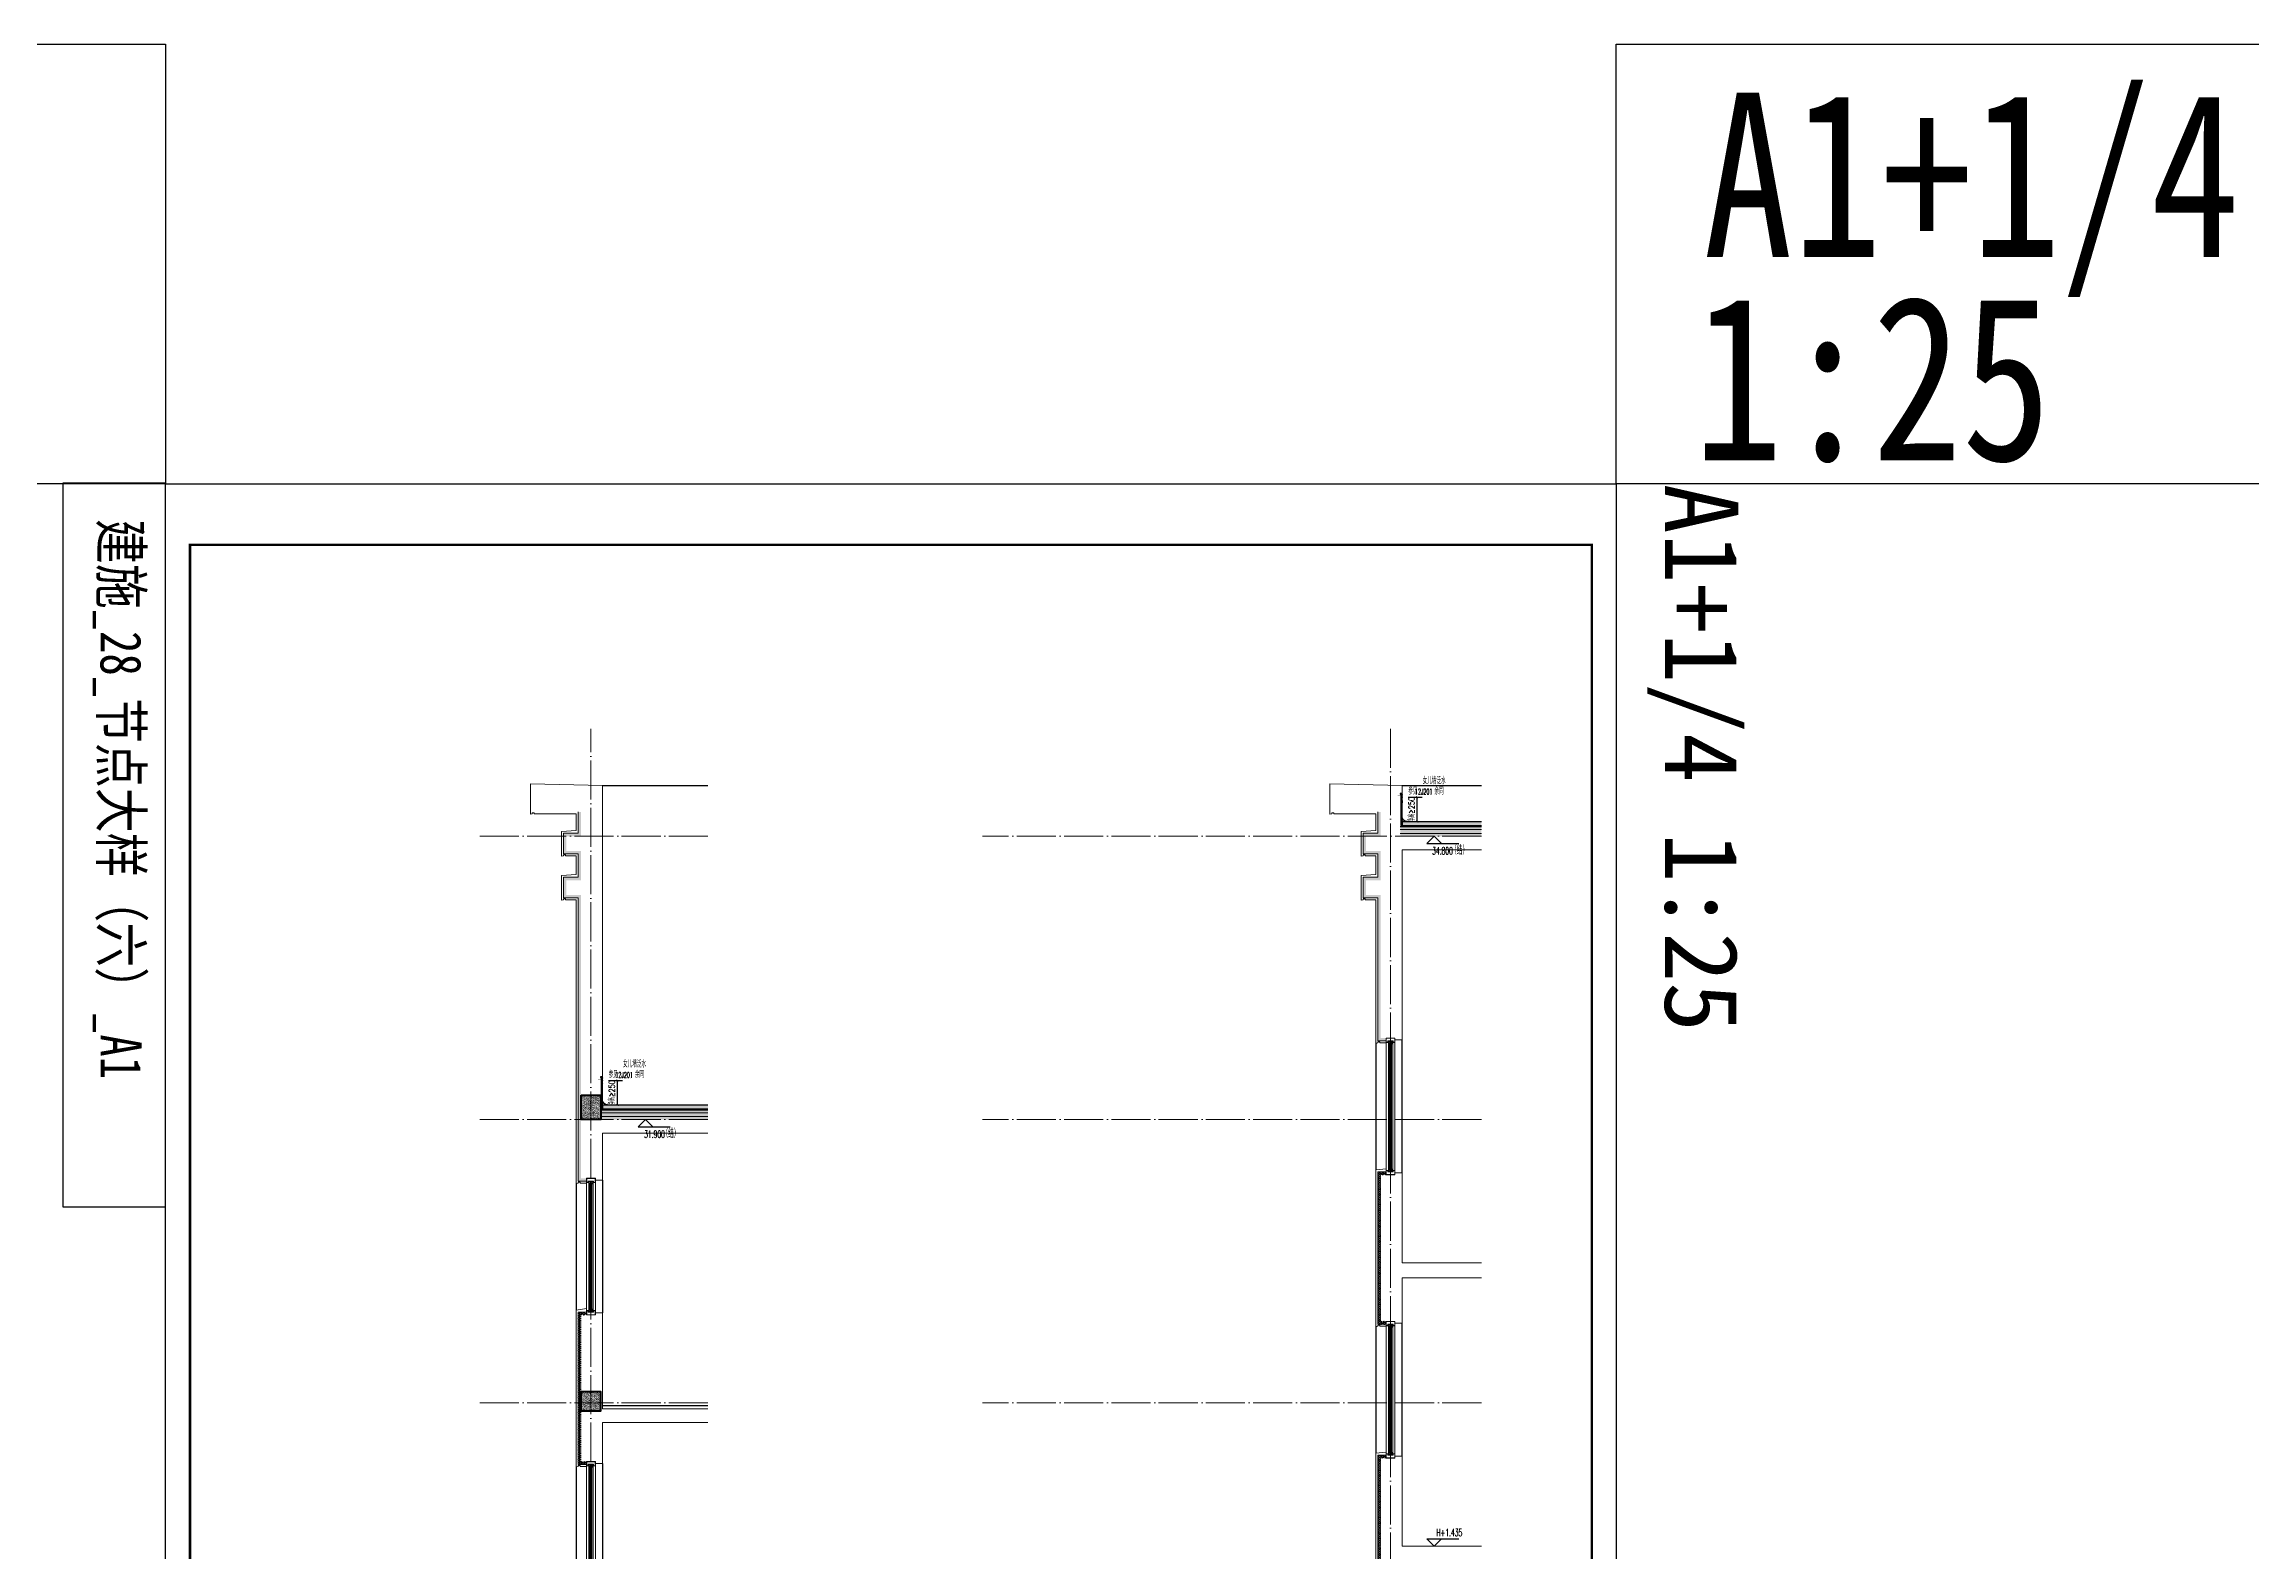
# Model space of a CAD drawing. Extents: x -518115 to 1124316, y -209821 to 1628073.
# Drawn here: x 1059188 to 1081788, y -158368 to -142935 of the extents above; entities that cross this region are included whole.
import ezdxf
from ezdxf.xclip import XClip

# ---------------------------------------------------------------- set-up
doc = ezdxf.new("R2010")
doc.units = 0
doc.header["$LTSCALE"] = 1000
doc.header["$MEASUREMENT"] = 0
doc.header["$XCLIPFRAME"] = 0
doc.linetypes.add('DASH', pattern=[0.35, 0.25, -0.1])
doc.linetypes.add('DOTE', pattern=[2.42, 2, -0.2, 0.02, -0.2])
for name, color, linetype in [('3-屋面构造层', 157, 'Continuous'), ('DIM_ELEV', 3, 'Continuous'), ('DIM_IDEN', 67, 'Continuous'), ('PUB_TEXT', 4, 'Continuous'), ('SURFACE', 6, 'Continuous'), ('图框', 140, 'Continuous'), ('导图字', 7, 'Continuous'), ('看线', 251, 'Continuous'), ('立面-看线', 251, 'Continuous')]:
    doc.layers.add(name, color=color, linetype=linetype)
for name, color, linetype, lineweight in [('DOTE', 19, 'DOTE', 9), ('PUB_HATCH', 8, 'Continuous', 9), ('S_WINDOW', 144, 'Continuous', 15), ('WALL', 9, 'Continuous', 40), ('内粉刷', 37, 'Continuous', 9), ('细细', 250, 'Continuous', 0)]:
    doc.layers.add(name, color=color, linetype=linetype, lineweight=lineweight)
doc.layers.add('yichutu', color=7, linetype='Continuous', true_color=0xffffff, plot=False)
doc.styles.add('_TCH_DIM', font='SIMPLEX.shx', dxfattribs={"width": 0.7, "bigfont": 'GBCBIG.shx'})
doc.styles.add('_TCH_DIM_T3', font='SIMPLEX.shx', dxfattribs={"width": 0.494118, "bigfont": 'GBCBIG.shx'})
doc.styles.add('_TCH_LABEL', font='')
doc.styles.add('黑体', font='')
doc.styles.get('_TCH_LABEL').set_extended_font_data('SimHei')
doc.styles.get('黑体').set_extended_font_data('SimHei')
doc.dimstyles.new('_TCH_ARCH&&20', dxfattribs={"dimtxt": 59.5, "dimasz": 20, "dimexe": 50, "dimexo": 60, "dimgap": 25.25, "dimtad": 1, "dimdec": 0, "dimzin": 0, "dimdsep": 46, "dimtxsty": '_TCH_DIM_T3', "dimblk": 'ARCHTICK', "dimcen": 0.09, "dimclrt": 7, "dimazin": 2, "dimtfac": 1, "dimtdec": 0, "dimtix": 1, "dimtmove": 2, "dimatfit": 3, "dimfxl": 1, "dimtolj": 1, "dimtzin": 0, "dimarcsym": 0})
pattern_1 = [(315, (-218910.2607, -140541.0897), (-1.767766953, -1.767766953), []), (315, (-218909.0822, -140541.0897), (-1.767766953, -1.767766953), [])]
pattern_2 = [(315, (-218910.2607, -141979.3279), (-1.767766953, -1.767766953), []), (315, (-218909.0822, -141979.3279), (-1.767766953, -1.767766953), [])]
pattern_3 = [(0, (-811253.24, -385446.952), (16.66875, 9.623705), [11.1125, -22.225]), (120, (-811253.24, -385446.952), (-16.66874801, 9.62370845), [11.1125, -22.225]), (60, (-811253.24, -385446.952), (1.99e-06, 19.24741345), [-22.225, 11.1125])]

# ---------------------------------------------------------------- blocks, each defined once
blk = doc.blocks.new('FGHFG4334GDFGDFFGGGGGGDFG4G')
at = {"layer": 'SURFACE', "const_width": 2.25}
for points in [[(47, 0), (0, 0)], [(47, -28), (0, -28)]]:
    blk.add_lwpolyline(points, dxfattribs=at)
at = {"layer": 'SURFACE', "const_width": 1.5}
blk.add_lwpolyline([(47, 17, -1), (47, 5), (47, -7, -1), (47, -19), (47, -37), (53, -48), (53, -73)], format="xyb", dxfattribs=at)
blk = doc.blocks.new('FGDGDGD')
at = {"layer": '3-屋面构造层'}
h = blk.add_hatch(dxfattribs=at)
h.set_pattern_fill('隔热材料01', color=256, scale=7.692308, style=0)
h.set_pattern_definition([(270, (9.5186, 433.228), (3.846153863, -7e-16), [0.385980771, -3.460173092]), (270, (6.637, 433.228), (3.846153863, -7e-16), [0.385980771, -3.460173092]), (90, (8.5996, 430.618), (-3.846153863, 2e-16), [0.385980771, -3.460173092]), (90, (7.556, 430.618), (-3.846153863, 2e-16), [0.385980771, -3.460173092]), (180, (10.002, 430), (-5e-16, -3.846153863), [3.848019248, 0.001865385]), (135, (8.9282, 430.193), (2e-16, 3.846144175), [0.328307694, -5.110980792]), (116.56505, (12.5422, 430.4251), (8.6793e-06, 3.8461487416), [0.215769232, -8.384500037]), (116.56505, (8.696, 430.4251), (8.6793e-06, 3.8461487416), [0.215769232, -8.384500037]), (153.43495, (13.1603, 430), (-8.679e-06, 3.846148742), [0.431538463, -8.168730805]), (153.43495, (9.3142, 430), (-8.679e-06, 3.846148742), [0.431538463, -8.168730805]), (63.43495, (12.4457, 431.0041), (-8.6793e-06, 3.8461487416), [2.054923086, -6.545346183]), (63.43495, (8.5996, 431.0041), (-8.6793e-06, 3.8461487416), [2.054923086, -6.545346183]), (116.56505, (13.3647, 433.228), (8.6793e-06, 3.8461487416), [0.215769232, -8.384500037]), (116.56505, (9.5186, 433.228), (8.6793e-06, 3.8461487416), [0.215769232, -8.384500037]), (135, (9.422, 433.421), (2e-16, 3.846144175), [0.328307694, -5.110980792]), (153.43495, (13.036, 433.6532), (-8.679e-06, 3.846148742), [0.431538463, -8.168730805]), (153.43495, (9.19, 433.6532), (-8.679e-06, 3.846148742), [0.431538463, -8.168730805]), (45, (6.7336, 433.421), (2e-16, 3.846144175), [0.328307694, -5.110980792]), (63.43495, (10.4833, 433.228), (-8.6793e-06, 3.8461487416), [0.215769232, -8.384500037]), (63.43495, (6.6371, 433.228), (-8.6793e-06, 3.8461487416), [0.215769232, -8.384500037]), (26.56505, (10.812, 433.6532), (8.679e-06, 3.846148742), [0.431538463, -8.168730805]), (26.56505, (6.9658, 433.6532), (8.679e-06, 3.846148742), [0.431538463, -8.168730805]), (116.56505, (11.4023, 431.0041), (8.6793e-06, 3.8461487416), [2.054923086, -6.545346183]), (116.56505, (7.5561, 431.0041), (8.6793e-06, 3.8461487416), [2.054923086, -6.545346183]), (45, (7.2275, 430.193), (2e-16, 3.846144175), [0.328307694, -5.110980792]), (63.43495, (11.3058, 430.4251), (-8.6793e-06, 3.8461487416), [0.215769232, -8.384500037]), (63.43495, (7.4596, 430.4251), (-8.6793e-06, 3.8461487416), [0.215769232, -8.384500037]), (26.56505, (10.6877, 430), (8.679e-06, 3.846148742), [0.431538463, -8.168730805]), (26.56505, (6.8415, 430), (8.679e-06, 3.846148742), [0.431538463, -8.168730805])])
edge = h.paths.add_edge_path()
edge.add_arc((682181, 585366), 9.23, 450, 540, ccw=False)
edge.add_line((682181, 585375), (682192, 585375))
edge.add_line((682192, 585375), (682192, 585366))
edge.add_line((682192, 585366), (682172, 585366))
h = blk.add_hatch(dxfattribs=at)
h.set_pattern_fill('混凝土', color=256, scale=5, angle=-1.1458, style=0)
h.set_pattern_definition([(48.854237, (-82751.966, -43707.863), (35.7930991, -3.8540962), [3.75, -41.25]), (353.854237, (-82751.966, -43707.863), (-6.1841378, 37.7408106), [3, -33]), (99.305637, (-82748.983, -43708.185), (29.6089874, 33.886691), [3.1870095, -35.0571056]), (45.038437, (-82751.766, -43697.865), (53.1858973, -9.3413237), [5.625, -61.875]), (95.489837, (-82747.334, -43698.644), (47.6977146, 47.7616795), [4.7805144, -52.58565]), (350.038437, (-82751.766, -43697.865), (47.6976773, 47.7617167), [4.5, -49.5]), (19.854237, (-82746.817, -43700.465), (29.4368469, -20.7237073), [3.75, -41.25]), (324.854237, (-82746.817, -43700.465), (12.8883392, 36.0069862), [3, -33]), (70.305637, (-82744.364, -43702.192), (42.3251977, 15.2832459), [3.1870095, -35.0571056]), (36.3542372, (-82751.966, -43707.863), (0.9406985, 16.62920733), [0, -32.6, 0, -33.5, 0, -33.125]), (6.3542372, (-82751.966, -43707.863), (13.54517982, 19.45362572), [0, -19.1, 0, -31.85, 0, -12.625]), (326.3542372, (-82763.114, -43707.64), (26.66323482, -1.66123381), [0, -12.5, 0, -39, 0, -51.75]), (316.3542372, (-82768.113, -43707.54), (29.2535633, 4.4211788), [0, -16.25, 0, -25.9, 0, -36.75])])
h.paths.add_polyline_path([(674875, 585046), (674875, 585086), (682172, 585086), (682172, 585046)])
h = blk.add_hatch(dxfattribs=at)
h.set_pattern_fill('焦渣矿渣', color=256, scale=4, angle=-1.1458, style=0)
h.set_pattern_definition([(358.8542372, (-82751.966, -43697.863), (8.27546507, 13.69326162), [1.6, -14.4]), (298.8542372, (-82751.966, -43697.863), (15.99644496, -0.32013217), [1.6, -14.4]), (238.8542372, (-82750.366, -43697.895), (7.72097989, -14.0133938), [1.6, -14.4]), (268.8542372, (-82745.567, -43697.991), (15.83683295, -8.3183365), [2.4, -11.456]), (268.8542372, (-82743.967, -43698.023), (15.83683295, -8.3183365), [2.4, -11.456]), (268.8542372, (-82742.368, -43698.055), (15.83683295, -8.3183365), [2.4, -11.456])])
h.paths.add_polyline_path([(674875, 585006), (674875, 585036), (682192, 585036), (682192, 585006)])
h = blk.add_hatch(dxfattribs=at)
h.set_pattern_fill('加气混凝土', color=256, scale=5, style=0)
h.set_pattern_definition([(0, (-82734.266, -43726.163), (30, 60), [0, -60]), (0, (-82769.366, -43734.263), (30, 60), [0, -60]), (0, (-82749.866, -43734.863), (30, 60), [0, -60]), (0, (-82728.566, -43717.163), (30, 60), [0, -60]), (0, (-82753.466, -43737.863), (30, 60), [0, -60]), (0, (-82722.566, -43679.363), (30, 60), [0, -60]), (0, (-82740.866, -43684.163), (30, 60), [0, -60]), (0, (-82731.266, -43691.663), (30, 60), [0, -60]), (0, (-82780.166, -43692.863), (30, 60), [0, -60]), (0, (-82750.766, -43695.563), (30, 60), [0, -60]), (0, (-82762.166, -43710.863), (30, 60), [0, -60]), (0, (-82761.566, -43733.363), (30, 60), [0, -60]), (0, (-82739.066, -43735.763), (30, 60), [0, -60]), (0, (-82722.566, -43709.363), (30, 60), [0, -60]), (0, (-82778.666, -43718.663), (30, 60), [0, -60]), (0, (-82773.566, -43708.463), (30, 60), [0, -60]), (0, (-82750.166, -43712.663), (30, 60), [0, -60]), (0, (-82758.566, -43721.363), (30, 60), [0, -60]), (0, (-82763.366, -43701.563), (30, 60), [0, -60]), (0, (-82755.866, -43679.063), (30, 60), [0, -60]), (0, (-82776.266, -43731.263), (30, 60), [0, -60]), (0, (-82743.266, -43691.363), (30, 60), [0, -60]), (0, (-82771.166, -43690.463), (30, 60), [0, -60]), (0, (-82775.966, -43682.663), (30, 60), [0, -60]), (130.601294, (-82726.2516, -43698.149), (-149.999998343, 180.000000787), [2.6341554, -1103.7111]), (18.4349488, (-82730.537, -43697.006), (149.99999945, 59.99999956), [2.710524, -376.76279]), (90, (-82730.537, -43699.578), (30, 60), [2.5714284, -117.428565]), (161.565051, (-82727.966, -43700.435), (-150.000000755, 59.99999553), [2.710524, -376.76279]), (53.1301023, (-82727.966, -43700.435), (30.00000006, 59.99999997), [2.857143, -297.14285]), (135, (-82725.68, -43731.006), (-30.00000363, 59.99999594), [2.424366, -167.28126]), (45, (-82729.109, -43731.006), (29.9999998, 59.99999976), [2.424366, -167.28126]), (135, (-82727.394, -43732.72), (-30.00000363, 59.99999594), [2.424366, -167.28126]), (45, (-82727.394, -43732.72), (29.9999998, 59.99999976), [2.424366, -167.28126]), (116.565051, (-82754.537, -43690.72), (-5.2e-06, 119.9999967), [3.1943826, -63.88765]), (180, (-82755.966, -43687.863), (-30, 60), [3.4285716, -56.571425]), (63.434949, (-82760.823, -43690.72), (3e-07, 119.9999994), [3.1943826, -63.88765]), (116.565051, (-82759.394, -43693.58), (-5.2e-06, 119.9999967), [3.1943826, -63.88765]), (0, (-82759.394, -43693.58), (30, 60), [3.4285716, -56.571425]), (63.434949, (-82755.966, -43693.58), (3e-07, 119.9999994), [3.1943826, -63.88765]), (107.102728, (-82731.9658, -43711.0063), (-89.999996559, 300.000000484), [3.8861346, -1628.29025]), (143.972626, (-82733.1087, -43707.292), (-569.999992774, 419.999999525), [3.8861346, -812.202]), (180, (-82736.25, -43705.006), (-30, 60), [3.7142856, -56.28571]), (36.0273733, (-82743.1087, -43707.292), (569.999995788, 419.999995472), [3.8861346, -812.202]), (71.5650511, (-82744.252, -43710.721), (90.00000046, 299.99999948), [3.6140316, -375.85928]), (107.102728, (-82743.1087, -43714.4348), (-89.999996559, 300.000000484), [3.8861346, -1628.29025]), (143.972626, (-82739.966, -43716.7206), (-569.999992774, 419.999999525), [3.8861346, -812.202]), (0, (-82739.966, -43716.72), (30, 60), [3.7142856, -56.28571]), (36.0273733, (-82736.2516, -43716.7206), (569.999995788, 419.999995472), [3.8861346, -812.202]), (71.5650511, (-82733.109, -43714.435), (90.00000046, 299.99999948), [3.6140316, -375.85928]), (150.255118, (-82731.3944, -43683.006), (-90.000000213, 59.999999257), [2.303502, -481.43196]), (90, (-82733.394, -43684.15), (30, 60), [2.2857144, -117.714275]), (29.7448813, (-82733.3944, -43684.149), (90.000000053, 59.99999972), [2.303502, -481.43196]), (116.565051, (-82745.394, -43725.58), (-5.2e-06, 119.9999967), [3.1943826, -63.88765]), (168.690067, (-82746.823, -43722.7206), (-270.0000002, 59.999998494), [2.9137254, -608.96855]), (41.1859251, (-82751.9658, -43724.149), (749.999995456, 659.999994229), [3.0371844, -1272.5802]), (90, (-82751.966, -43727.006), (30, 60), [2.857143, -117.14285]), (138.814074, (-82749.68, -43729.0063), (-749.999986669, 660.000004204), [3.0371844, -1272.5802]), (16.6992442, (-82749.68, -43729.0063), (989.999992552, 299.999996858), [2.982945, -1249.85375]), (60.9453959, (-82746.823, -43728.149), (29.99999992, 59.999999469), [2.9416086, -1232.53395]), (109.983106, (-82770.5373, -43700.4348), (-150.000000565, 419.9999988885), [3.3442002, -1401.21975]), (155.556045, (-82771.68, -43697.292), (-390.0000014866, 179.99999626), [3.4522986, -1446.51315]), (24.4439547, (-82777.9658, -43697.292), (390.0000001945, 179.999999134), [3.4522986, -1446.51315]), (70.0168934, (-82779.1087, -43700.4348), (150.000000452, 419.999998958), [3.3442002, -1401.21975]), (109.983106, (-82777.9658, -43703.5777), (-150.000000565, 419.9999988885), [3.3442002, -1401.21975]), (160.016893, (-82774.823, -43704.7206), (-150.000000088, 59.999997267), [3.3442002, -698.93775]), (19.9831065, (-82774.823, -43704.7206), (149.999999176, 59.999999905), [3.3442002, -698.93775]), (70.0168934, (-82771.68, -43703.5777), (150.000000452, 419.999998958), [3.3442002, -1401.21975]), (122.005383, (-82748.2516, -43705.8634), (-30.000004026, 59.999996937), [2.6954232, -563.3434]), (18.4349488, (-82752.252, -43704.435), (149.99999945, 59.99999956), [2.710524, -376.76279]), (90, (-82752.252, -43707.006), (30, 60), [2.5714284, -117.428565]), (161.565051, (-82749.68, -43707.863), (-150.000000755, 59.99999553), [2.710524, -376.76279]), (54.4623222, (-82749.68, -43707.8634), (209.999999696, 299.99999955), [2.457807, -1029.82115]), (116.565051, (-82765.68, -43720.435), (-5.2e-06, 119.9999967), [3.1943826, -63.88765]), (180, (-82767.11, -43717.58), (-30, 60), [3.142857, -56.85714]), (59.0362434, (-82771.966, -43720.435), (30.000000098, 59.99999971), [3.3319728, -696.3822]), (120.963756, (-82770.2516, -43723.292), (-30.0000041, 59.999997245), [3.3319728, -696.3822]), (0, (-82770.25, -43723.29), (30, 60), [3.142857, -56.85714]), (63.434949, (-82767.11, -43723.29), (3e-07, 119.9999994), [3.1943826, -63.88765])])
h.paths.add_polyline_path([(682192, 584936), (674875, 584936), (674875, 584966), (682192, 584966)])
h = blk.add_hatch(dxfattribs=at)
h.set_pattern_fill('隔热材料03', color=256, scale=12.5, style=0)
h.set_pattern_definition([(113.578, (-500407.8114, 374696.8656), (-0.0086926214, 6.2699620763), [1.075, -0.5693125, 2.8375, -0.5693125, 1.075, -0.6825]), (66.42, (-500406.1744, 374696.8656), (2.727787851, 6.0425e-05), [1.075, -0.5693125, 2.840375, -0.5693125, 1.075, -0.6825]), (180, (-500406.1744, 374696.8656), (0, 6.25), [1.636625, -1.0910625]), (180, (-500407.538, 374702.4906), (0, 6.25), [1.636625, -1.0910625]), (90, (-500405.7427, 374697.8548), (2.72775, 2e-16), [0.52175, -5.72825]), (90, (-500407.1066, 374700.9798), (2.72775, 2e-16), [0.52175, -5.72825]), (90, (-500408.2427, 374697.8548), (2.72775, 2e-16), [0.52175, -5.72825]), (90, (-500409.6066, 374700.9798), (2.72775, 2e-16), [0.52175, -5.72825])])
edge = h.paths.add_edge_path()
edge.add_line((682178, 585086), (682178, 585050))
edge.add_arc((682172, 585050), 6.25, 270, 360, ccw=False)
edge.add_line((682172, 585044), (682172, 585086))
edge.add_line((682172, 585086), (682178, 585086))
at = {"layer": '立面-看线'}
h = blk.add_hatch(dxfattribs=at)
h.set_pattern_fill('HONEY', color=256, scale=7)
h.set_pattern_definition([(0, (-799653.24, -415240.13), (16.66875, 9.623705), [11.1125, -22.225]), (120, (-799653.24, -415240.13), (-16.66874801, 9.62370845), [11.1125, -22.225]), (60, (-799653.24, -415240.13), (1.99e-06, 19.24741345), [-22.225, 11.1125])])
h.paths.add_polyline_path([(682192, 584966), (674875, 584966), (674875, 585006), (682192, 585006)])
at = {"layer": '3-屋面构造层'}
for p, q in [((682178, 585086), (674875, 585086)), ((682172, 585046), (674875, 585046)), ((682192, 585036), (674875, 585036)), ((682172, 585086), (682172, 585044))]:
    blk.add_line(p, q, dxfattribs=at)
at = {"layer": '3-屋面构造层', "color": 251, "linetype": 'DASH', "ltscale": 0.05, "true_color": 0x636466, "const_width": 2.5}
for points in [[(682057, 585043), (682172, 585043, 0.414214), (682179, 585050), (682179, 585366)], [(682057, 585039), (682172, 585039, 0.414214), (682183, 585050), (682183, 585366)]]:
    blk.add_lwpolyline(points, format="xyb", dxfattribs=at)
at = {"layer": '3-屋面构造层', "color": 251, "true_color": 0x636466}
for points in [[(682057, 585041), (682172, 585041, 0.414214), (682180, 585050), (682180, 585366)], [(682057, 585044), (682172, 585044, 0.414214), (682178, 585050), (682178, 585366)], [(682057, 585040), (682172, 585040, 0.414214), (682182, 585050), (682182, 585366), (682184, 585366), (682184, 585050, -0.414214), (682172, 585038), (682057, 585038)]]:
    blk.add_lwpolyline(points, format="xyb", dxfattribs=at)
at = {"layer": '3-屋面构造层', "ltscale": 0.8}
blk.add_lwpolyline([(682172, 585366, -0.414214), (682181, 585375), (682192, 585375), (682192, 585366), (682172, 585366)], format="xyb", dxfattribs=at)
at = {"layer": '3-屋面构造层', "color": 251, "linetype": 'DASH', "ltscale": 0.05, "true_color": 0x636466, "const_width": 2.5}
for points in [[(682043, 585039), (674875, 585039)], [(682057, 585043), (682043, 585039)]]:
    blk.add_lwpolyline(points, dxfattribs=at)
at = {"layer": '3-屋面构造层', "color": 251, "true_color": 0x636466}
for points in [[(682043, 585040), (674875, 585040)], [(674875, 585038), (682043, 585038)], [(682056, 585044), (682042, 585040)], [(682043, 585038), (682057, 585042)]]:
    blk.add_lwpolyline(points, dxfattribs=at)
at = {"layer": '3-屋面构造层'}
blk.add_arc((682122, 585136), 50, 270, 360, dxfattribs=at)
at = {"layer": 'PUB_HATCH', "color": 215, "true_color": 0xa953a0}
for p, q in [((682192, 585006), (674875, 585006)), ((682192, 584966), (674875, 584966))]:
    blk.add_line(p, q, dxfattribs=at)
at = {"layer": '3-屋面构造层', "color": 1, "xscale": -1}
blk.add_blockref('FGHFG4334GDFGDFFGGGGGGDFG4G', (682218, 585349), dxfattribs=at)
blk = doc.blocks.new('A$C40486AD2')
at = {"layer": 'PUB_TEXT', "style": '_TCH_DIM'}
for s, height, width, p in [('参见', 67.5, 0.7, (108, 8)), ('12J201', 59.5, 0.494118, (177, 8)), ('女儿墙泛水', 67.5, 0.7, (255, 115)), ('，余同', 67.5, 0.7, (328, 8))]:
    blk.add_text(s, height=height, dxfattribs=dict(at, width=width)).set_placement(p)
blk = doc.blocks.new('_ArchTick')
at = {"color": 0, "linetype": 'ByBlock', "const_width": 0.4}
blk.add_lwpolyline([(-0.5, -0.5), (0.5, 0.5)], dxfattribs=at)
blk = doc.blocks.new('*D299')
at = {"layer": 'Defpoints', "color": 0, "transparency": 16777216}
for p in [(1073090, -150643), (1073243, -150643), (1073090, -150893)]:
    blk.add_point(p, dxfattribs=at)
at = {"layer": 'DIM_IDEN', "color": 0, "lineweight": -2, "transparency": 16777216}
for p, q in [((1073150, -150643), (1073293, -150643)), ((1073243, -150893), (1073243, -150643)), ((1073150, -150893), (1073293, -150893))]:
    blk.add_line(p, q, dxfattribs=at)
at = {"layer": 'DIM_IDEN', "color": 0, "lineweight": -2, "transparency": 16777216, "xscale": 20, "yscale": 20, "zscale": 20}
for p, rotation in [((1073243, -150643), 90), ((1073243, -150893), 270)]:
    blk.add_blockref('_ArchTick', p, dxfattribs=dict(at, rotation=rotation))
at = {"layer": 'DIM_IDEN', "color": 7, "transparency": 16777216, "insert": (1073186, -150768), "char_height": 59.5, "attachment_point": 5, "rotation": 90, "style": '_TCH_DIM_T3'}
blk.add_mtext('\\A1;{\\W0.70588;净高≥250}', dxfattribs=at)
blk = doc.blocks.new('zrszerf')
at = {"layer": '细细'}
h = blk.add_hatch(dxfattribs=at)
h.set_pattern_fill('金属', color=256, style=0)
h.set_pattern_definition(pattern_1)
h.paths.add_polyline_path([(257695, 608543), (257715, 608543), (257715, 608557), (257765, 608557), (257765, 608543), (257785, 608543), (257785, 608588), (257695, 608588)])
h.paths.add_polyline_path([(257713, 608559), (257713, 608545), (257697, 608545), (257697, 608586), (257783, 608586), (257783, 608545), (257767, 608545), (257767, 608559)], flags=16)
h = blk.add_hatch(dxfattribs=at)
h.set_pattern_fill('金属', color=256, style=0)
h.set_pattern_definition(pattern_1)
h.paths.add_polyline_path([(257762, 608555), (257762, 608530), (257750, 608530), (257750, 608540), (257729, 608540), (257729, 608530), (257717, 608530), (257717, 608555)])
h.paths.add_polyline_path([(257719, 608553), (257719, 608532), (257727, 608532), (257727, 608542), (257752, 608542), (257752, 608532), (257760, 608532), (257760, 608553)], flags=16)
h = blk.add_hatch(color=256, dxfattribs=at)
edge = h.paths.add_edge_path()
edge.add_line((257735, 608540), (257735, 608528))
edge.add_arc((257740, 608520), 9.44, 61.5175, 118.4825, ccw=False)
edge.add_line((257744, 608528), (257744, 608540))
edge.add_arc((257740, 608548), 9.44, 241.5175, 298.4825, ccw=False)
h = blk.add_hatch(dxfattribs=at)
h.set_pattern_fill('金属', color=256, style=0)
h.set_pattern_definition(pattern_2)
h.paths.add_polyline_path([(257695, 607233), (257715, 607233), (257715, 607220), (257765, 607220), (257765, 607233), (257785, 607233), (257785, 607188), (257695, 607188)])
h.paths.add_polyline_path([(257713, 607218), (257713, 607231), (257697, 607231), (257697, 607190), (257783, 607190), (257783, 607231), (257767, 607231), (257767, 607218)], flags=16)
h = blk.add_hatch(dxfattribs=at)
h.set_pattern_fill('金属', color=256, style=0)
h.set_pattern_definition(pattern_2)
h.paths.add_polyline_path([(257762, 607222), (257762, 607247), (257750, 607247), (257750, 607237), (257729, 607237), (257729, 607247), (257717, 607247), (257717, 607222)])
h.paths.add_polyline_path([(257719, 607224), (257719, 607245), (257727, 607245), (257727, 607235), (257752, 607235), (257752, 607245), (257760, 607245), (257760, 607224)], flags=16)
h = blk.add_hatch(color=256, dxfattribs=at)
edge = h.paths.add_edge_path()
edge.add_line((257735, 607237), (257735, 607249))
edge.add_arc((257740, 607257), 9.44, 241.5175, 298.4825)
edge.add_line((257744, 607249), (257744, 607237))
edge.add_arc((257740, 607229), 9.44, 61.5175, 118.4825)
at = {"layer": 'S_WINDOW'}
for p, q in [((257695, 607233), (257695, 608543)), ((257717, 607247), (257717, 608530)), ((257762, 607247), (257762, 608530)), ((257785, 607233), (257785, 608543))]:
    blk.add_line(p, q, dxfattribs=at)
for points in [[(257785, 608588), (257785, 608543), (257765, 608543), (257765, 608557), (257715, 608557), (257715, 608543), (257695, 608543), (257695, 608588)], [(257783, 608586), (257783, 608545), (257767, 608545), (257767, 608559), (257713, 608559), (257713, 608545), (257697, 608545), (257697, 608586)], [(257762, 608555), (257762, 608530), (257750, 608530), (257750, 608540), (257729, 608540), (257729, 608530), (257717, 608530), (257717, 608555)], [(257760, 608553), (257760, 608532), (257752, 608532), (257752, 608542), (257727, 608542), (257727, 608532), (257719, 608532), (257719, 608553)], [(257785, 607188), (257785, 607233), (257765, 607233), (257765, 607220), (257715, 607220), (257715, 607233), (257695, 607233), (257695, 607188)], [(257783, 607190), (257783, 607231), (257767, 607231), (257767, 607218), (257713, 607218), (257713, 607231), (257697, 607231), (257697, 607190)], [(257762, 607222), (257762, 607247), (257750, 607247), (257750, 607237), (257729, 607237), (257729, 607247), (257717, 607247), (257717, 607222)], [(257760, 607224), (257760, 607245), (257752, 607245), (257752, 607235), (257727, 607235), (257727, 607245), (257719, 607245), (257719, 607224)]]:
    blk.add_lwpolyline(points, close=True, dxfattribs=at)
at = {"layer": '细细'}
for points in [[(257729, 608530), (257729, 607247)], [(257735, 607249), (257735, 608540)], [(257744, 607249), (257744, 608540)], [(257750, 608530), (257750, 607247)]]:
    blk.add_lwpolyline(points, dxfattribs=at)
for points in [[(257735, 608540), (257735, 608528, -0.253805), (257744, 608528), (257744, 608540, -0.253805)], [(257735, 607237), (257735, 607249, 0.253805), (257744, 607249), (257744, 607237, 0.253805)]]:
    blk.add_lwpolyline(points, format="xyb", close=True, dxfattribs=at)
blk = doc.blocks.new('*D298')
at = {"layer": 'Defpoints', "color": 0, "transparency": 16777216}
for p in [(1064905, -153543), (1065057, -153543), (1064905, -153793)]:
    blk.add_point(p, dxfattribs=at)
at = {"layer": 'DIM_IDEN', "color": 0, "lineweight": -2, "transparency": 16777216}
for p, q in [((1064965, -153543), (1065107, -153543)), ((1065057, -153793), (1065057, -153543)), ((1064965, -153793), (1065107, -153793))]:
    blk.add_line(p, q, dxfattribs=at)
at = {"layer": 'DIM_IDEN', "color": 0, "lineweight": -2, "transparency": 16777216, "xscale": 20, "yscale": 20, "zscale": 20}
for p, rotation in [((1065057, -153543), 90), ((1065057, -153793), 270)]:
    blk.add_blockref('_ArchTick', p, dxfattribs=dict(at, rotation=rotation))
at = {"layer": 'DIM_IDEN', "color": 7, "transparency": 16777216, "insert": (1065000, -153668), "char_height": 59.5, "attachment_point": 5, "rotation": 90, "style": '_TCH_DIM_T3'}
blk.add_mtext('\\A1;{\\W0.70588;净高≥250}', dxfattribs=at)
blk = doc.blocks.new('A$C47771182')
at = {"layer": '立面-看线'}
h = blk.add_hatch(dxfattribs=at)
h.set_pattern_fill('HONEY', color=256, scale=7)
h.set_pattern_definition(pattern_3)
h.paths.add_polyline_path([(30, 0), (0, 0), (0, 900), (-55, 900), (-55, 930), (30, 930)])
h = blk.add_hatch(dxfattribs=at)
h.set_pattern_fill('HONEY', color=256, scale=7)
h.set_pattern_definition(pattern_3)
h.paths.add_polyline_path([(30, 0), (0, 0), (0, -600), (-55, -600), (-55, -630), (30, -630)])
blk = doc.blocks.new('GDGDGRDDSF')
at = {"layer": '立面-看线'}
h = blk.add_hatch(dxfattribs=at)
h.set_pattern_fill('碎沙', color=256, scale=4)
h.set_pattern_definition([(37.5, (148811.253, -502733.035), (-0.32000626, 9.78826475), [0, -7.7216, 0, -8.636, 0, -8.255]), (7.5, (148811.253, -502733.035), (8.99046566, 14.33650201), [0, -4.1656, 0, -6.9596, 0, -2.667]), (327.5, (148805.004, -502733.035), (15.819847405, 0.02874369), [0, -2.54, 0, -9.144, 0, -11.938]), (317.5, (148805.004, -502733.035), (15.27112905, 4.45858647), [0, -1.27, 0, -5.9944, 0, -6.858])])
h.paths.add_polyline_path([(949864, -117371), (950064, -117371), (950064, -117171), (949864, -117171)])
at = {"layer": 'PUB_HATCH', "color": 215, "true_color": 0xa953a0}
blk.add_lwpolyline([(949919, -117916), (949834, -117916), (949834, -116356), (949919, -116356)], dxfattribs=at)
at = {"layer": 'WALL'}
blk.add_lwpolyline([(949864, -117171), (950064, -117171), (950064, -117371), (949864, -117371)], close=True, dxfattribs=at)
at = {"layer": '内粉刷'}
blk.add_line((949814, -117286), (949814, -117936), dxfattribs=at)
for points in [[(949814, -117286), (949814, -116336), (949919, -116321)], [(950009, -116366), (950084, -116366), (950084, -117346)], [(950009, -117906), (950084, -117906), (950084, -117486), (951163, -117486)], [(951163, -117346), (950084, -117346)], [(949854, -117936), (949854, -117926), (949834, -117926), (949834, -117936), (949814, -117941), (949814, -117936)], [(949854, -117936), (949919, -117936)]]:
    blk.add_lwpolyline(points, dxfattribs=at)
at = {"layer": '看线'}
for p, q in [((950084, -115006), (950084, -116366)), ((949814, -115036), (949814, -116336))]:
    blk.add_line(p, q, dxfattribs=at)
at = {"layer": '看线', "color": 32}
blk.add_lwpolyline([(951163, -117316), (950084, -117316)], dxfattribs=at)
blk.add_blockref('zrszerf', (692225, -723574))
at = {"xscale": -1}
blk.add_blockref('A$C47771182', (949864, -117286), dxfattribs=at)
blk = doc.blocks.new('yct-1051-594-26275-14850-25-1002.0')
at = {"color": 7, "true_color": 0xffffff}
blk.add_lwpolyline([(-6, -1052), (7402, -1052), (7402, 0), (-6, 0)], close=True, dxfattribs=at)
at = {"layer": 'yichutu', "color": 7, "true_color": 0xffffff}
blk.add_lwpolyline([(0, 0), (0, 14850), (26275, 14850), (26275, 0)], close=True, dxfattribs=at)
at = {"layer": 'yichutu', "color": 7, "true_color": 0xffffff, "style": '_TCH_LABEL'}
blk.add_text('A1+1/4 1:25', height=750, dxfattribs=at).set_placement((0, 15350))
blk = doc.blocks.new('GFDDDDRG')
at = {"layer": '图框'}
blk.add_lwpolyline([(923310, -107437), (923310, -159999), (893610, -159999), (893610, -107437)], close=True, dxfattribs=at)
blk.add_lwpolyline([(923310, -107437), (923310, -159999), (893610, -159999), (893610, -107437)], close=True, dxfattribs=at)
at = {"layer": '图框', "const_width": 50}
blk.add_lwpolyline([(894110, -159499), (922810, -159499), (922810, -108687), (894110, -108687)], close=True, dxfattribs=at)

msp = doc.modelspace()

# ---------------------------------------------------------------- hatches: boundary and pattern name
at = {"layer": '立面-看线'}
h = msp.add_hatch(dxfattribs=at)
h.set_pattern_fill('HONEY', color=256, scale=7)
h.set_pattern_definition([(0, (-696433.181, -435483.028), (16.66875, 9.623705), [11.1125, -22.225]), (120, (-696433.181, -435483.028), (-16.66874801, 9.62370845), [11.1125, -22.225]), (60, (-696433.181, -435483.028), (1.99e-06, 19.24741345), [-22.225, 11.1125])])
h.paths.add_polyline_path([(1064684.6, -151643), (1064534.6, -151643), (1064534.6, -151493), (1064684.6, -151493), (1064684.6, -151193), (1064534.6, -151193), (1064534.6, -151043), (1064684.6, -151043), (1064684.6, -150793), (1064654.6, -150793), (1064654.6, -151013), (1064504.6, -151013), (1064504.6, -151223), (1064654.6, -151223), (1064654.6, -151463), (1064504.6, -151463), (1064504.6, -151673), (1064654.6, -151673), (1064654.6, -154573), (1064739.6, -154573), (1064739.6, -154543), (1064684.6, -154543)])
h = msp.add_hatch(dxfattribs=at)
h.set_pattern_fill('HONEY', color=256, scale=7)
h.set_pattern_definition([(0, (261817.1, -539439.968), (16.66875, 9.623705), [11.1125, -22.225]), (120, (261817.1, -539439.968), (-16.66874801, 9.62370845), [11.1125, -22.225]), (60, (261817.1, -539439.968), (1.99e-06, 19.24741345), [-22.225, 11.1125])])
h.paths.add_polyline_path([(1072870.3, -151643), (1072720.3, -151643), (1072720.3, -151493), (1072870.3, -151493), (1072870.3, -151193), (1072720.3, -151193), (1072720.3, -151043), (1072870.3, -151043), (1072870.3, -150793), (1072840.3, -150793), (1072840.3, -151013), (1072690.3, -151013), (1072690.3, -151223), (1072840.3, -151223), (1072840.3, -151463), (1072690.3, -151463), (1072690.3, -151673), (1072840.3, -151673), (1072840.3, -153138), (1072925.3, -153138), (1072925.3, -153108), (1072870.3, -153108)])
h = msp.add_hatch(dxfattribs=at)
h.set_pattern_fill('碎沙', color=256, scale=4)
h.set_pattern_definition([(37.5, (-145246.7725, -583696.9835), (-0.32000626, 9.788264747), [0, -7.7216, 0, -8.636, 0, -8.255]), (7.5, (-145246.773, -583696.984), (8.99046566, 14.33650201), [0, -4.1656, 0, -6.9596, 0, -2.667]), (327.5, (-145253.021, -583696.9835), (15.819847405, 0.028743694), [0, -2.54, 0, -9.144, 0, -11.938]), (317.5, (-145253.021, -583696.984), (15.27112905, 4.45858647), [0, -1.27, 0, -5.9944, 0, -6.858])])
h.paths.add_polyline_path([(1064884.6, -153943), (1064884.6, -153693), (1064684.6, -153693), (1064684.6, -153943)])
h = msp.add_hatch(dxfattribs=at)
h.set_pattern_fill('HONEY', color=256, scale=7)
h.set_pattern_definition([(0, (261817.021, -540839.948), (16.66875, 9.623705), [11.1125, -22.225]), (120, (261817.021, -540839.948), (-16.66874801, 9.62370845), [11.1125, -22.225]), (60, (261817.021, -540839.948), (1.99e-06, 19.24741345), [-22.225, 11.1125])])
h.paths.add_polyline_path([(1072840.3, -155393), (1072870.3, -155393), (1072870.3, -154508), (1072925.3, -154508), (1072925.3, -154478), (1072840.3, -154478)])
h = msp.add_hatch(dxfattribs=at)
h.set_pattern_fill('HONEY', color=256, scale=7)
h.set_pattern_definition([(0, (261817.044, -540839.946), (16.66875, 9.623705), [11.1125, -22.225]), (120, (261817.044, -540839.946), (-16.66874801, 9.62370845), [11.1125, -22.225]), (60, (261817.044, -540839.946), (1.99e-06, 19.24741345), [-22.225, 11.1125])])
h.paths.add_polyline_path([(1072840.3, -155393), (1072870.3, -155393), (1072870.3, -156008), (1072925.3, -156008), (1072925.3, -156038), (1072840.3, -156038)])
h = msp.add_hatch(dxfattribs=at)
h.set_pattern_fill('HONEY', color=256, scale=7)
h.set_pattern_definition([(0, (261817.021, -543754.948), (16.66875, 9.623705), [11.1125, -22.225]), (120, (261817.021, -543754.948), (-16.66874801, 9.62370845), [11.1125, -22.225]), (60, (261817.021, -543754.948), (1.99e-06, 19.24741345), [-22.225, 11.1125])])
h.paths.add_polyline_path([(1072840.3, -158308), (1072870.3, -158308), (1072870.3, -157408), (1072925.3, -157408), (1072925.3, -157378), (1072840.3, -157378)])
h = msp.add_hatch(dxfattribs=at)
h.set_pattern_fill('HONEY', color=256, scale=7)
h.set_pattern_definition([(0, (261817.044, -543754.946), (16.66875, 9.623705), [11.1125, -22.225]), (120, (261817.044, -543754.946), (-16.66874801, 9.62370845), [11.1125, -22.225]), (60, (261817.044, -543754.946), (1.99e-06, 19.24741345), [-22.225, 11.1125])])
h.paths.add_polyline_path([(1072840.3, -158308), (1072870.3, -158308), (1072870.3, -158908), (1072925.3, -158908), (1072925.3, -158938), (1072840.3, -158938)])

# ---------------------------------------------------------------- linework, layer by layer
at = {"layer": 'DIM_ELEV', "color": 3}
for p, q in [((1073417.8, -151043), (1073342.8, -151118)), ((1073342.8, -151118), (1073670.8, -151118)), ((1073417.8, -151043), (1073492.8, -151118)), ((1065344.3, -153943), (1065269.3, -154018)), ((1065269.3, -154018), (1065597.3, -154018)), ((1065344.3, -153943), (1065419.3, -154018))]:
    msp.add_line(p, q, dxfattribs=at)
at = {"layer": 'DIM_ELEV', "color": 6}
for p, q in [((1073342.8, -158233), (1073670.8, -158233)), ((1073417.8, -158308), (1073342.8, -158233)), ((1073417.8, -158308), (1073492.8, -158233))]:
    msp.add_line(p, q, dxfattribs=at)
at = {"layer": 'DOTE', "linetype": 'DOTE', "ltscale": 0.2}
for p, q in [((1064784.6, -169543), (1064784.6, -149943)), ((1072970.3, -149943), (1072970.3, -169543)), ((1065983.1, -151043), (1063614.4, -151043)), ((1073900.5, -151043), (1068793.3, -151043)), ((1065983.1, -153943), (1063614.4, -153943)), ((1073900.5, -153943), (1068793.3, -153943)), ((1065983.1, -156843), (1063614.4, -156843)), ((1073900.5, -156843), (1068793.3, -156843))]:
    msp.add_line(p, q, dxfattribs=at)
at = {"layer": 'PUB_HATCH', "color": 215, "true_color": 0xa953a0}
for points in [[(1064654.6, -150793), (1064654.6, -151013), (1064504.6, -151013), (1064504.6, -151223), (1064654.6, -151223), (1064654.6, -151463), (1064504.6, -151463), (1064504.6, -151673), (1064654.6, -151673), (1064654.6, -154573), (1064739.6, -154573)], [(1072840.3, -150793), (1072840.3, -151013), (1072690.3, -151013), (1072690.3, -151223), (1072840.3, -151223), (1072840.3, -151463), (1072690.3, -151463), (1072690.3, -151673), (1072840.3, -151673), (1072840.3, -153138), (1072925.3, -153138)], [(1072925.3, -154478), (1072840.3, -154478), (1072840.3, -156038), (1072925.3, -156038)], [(1072925.3, -157378), (1072840.3, -157378), (1072840.3, -158938), (1072925.3, -158938)]]:
    msp.add_lwpolyline(points, dxfattribs=at)
at = {"layer": 'WALL'}
msp.add_lwpolyline([(1064684.6, -153693), (1064884.6, -153693), (1064884.6, -153943), (1064684.6, -153943)], close=True, dxfattribs=at)
at = {"layer": '内粉刷'}
for p, q in [((1073900.5, -155408), (1073090.3, -155408)), ((1073090.3, -155563), (1073900.5, -155563)), ((1073900.5, -158308), (1073090.3, -158308))]:
    msp.add_line(p, q, dxfattribs=at)
for points in [[(1064904.6, -153793), (1064904.6, -150523), (1064164.6, -150508), (1064164.6, -150813)], [(1072350.3, -150813), (1072350.3, -150508), (1073090.3, -150523), (1073090.3, -150893)], [(1064204.6, -150813), (1064204.6, -150803), (1064184.6, -150803), (1064184.6, -150813), (1064164.6, -150818), (1064164.6, -150813)], [(1064184.6, -150813), (1064184.6, -150813)], [(1064204.6, -150813), (1064634.6, -150813), (1064634.6, -150983), (1064484.6, -150993), (1064484.6, -151243)], [(1072390.3, -150813), (1072390.3, -150803), (1072370.3, -150803), (1072370.3, -150813), (1072350.3, -150818), (1072350.3, -150813)], [(1072820.3, -150813), (1072390.3, -150813)], [(1072820.3, -150813), (1072820.3, -150983), (1072670.3, -150993), (1072670.3, -151243)], [(1073015.3, -153128), (1073090.3, -153128), (1073090.3, -151183), (1073900.5, -151183)], [(1064524.6, -151243), (1064524.6, -151233), (1064504.6, -151233), (1064504.6, -151243), (1064484.6, -151248), (1064484.6, -151243)], [(1064524.6, -151243), (1064634.6, -151243), (1064634.6, -151433), (1064484.6, -151443), (1064484.6, -151693)], [(1064504.6, -151243), (1064504.6, -151243)], [(1072710.3, -151243), (1072710.3, -151233), (1072690.3, -151233), (1072690.3, -151243), (1072670.3, -151248), (1072670.3, -151243)], [(1072710.3, -151243), (1072820.3, -151243), (1072820.3, -151433), (1072670.3, -151443), (1072670.3, -151693)], [(1072690.3, -151243), (1072690.3, -151243)], [(1064524.6, -151693), (1064524.6, -151683), (1064504.6, -151683), (1064504.6, -151693), (1064484.6, -151698), (1064484.6, -151693)], [(1064504.6, -151693), (1064504.6, -151693)], [(1064524.6, -151693), (1064634.6, -151693), (1064634.6, -154593)], [(1072710.3, -151693), (1072710.3, -151683), (1072690.3, -151683), (1072690.3, -151693), (1072670.3, -151698), (1072670.3, -151693)], [(1072690.3, -151693), (1072690.3, -151693)], [(1072710.3, -151693), (1072820.3, -151693), (1072820.3, -153158)], [(1072860.3, -153158), (1072860.3, -153148), (1072840.3, -153148), (1072840.3, -153158), (1072820.3, -153163), (1072820.3, -153158)], [(1072860.3, -153158), (1072925.3, -153158)], [(1064829.6, -154563), (1064904.6, -154563), (1064904.6, -154083), (1065983.1, -154083)], [(1064674.6, -154593), (1064674.6, -154583), (1064654.6, -154583), (1064654.6, -154593), (1064634.6, -154598), (1064634.6, -154593)], [(1072925.3, -154448), (1072820.3, -154458), (1072820.3, -156058)], [(1073015.3, -154488), (1073090.3, -154488), (1073090.3, -155408)], [(1064674.6, -154593), (1064739.6, -154593)], [(1073015.3, -156028), (1073090.3, -156028), (1073090.3, -155563)], [(1072860.3, -156058), (1072860.3, -156048), (1072840.3, -156048), (1072840.3, -156058), (1072820.3, -156063), (1072820.3, -156058)], [(1072860.3, -156058), (1072925.3, -156058)], [(1072925.3, -157348), (1072820.3, -157358), (1072820.3, -158958)], [(1073015.3, -157388), (1073090.3, -157388), (1073090.3, -158308)]]:
    msp.add_lwpolyline(points, dxfattribs=at)
at = {"layer": '图框', "color": 2}
for points in [[(1060430.5, -147435), (1052680.5, -147435), (1052680.5, -142935), (1060430.5, -142935)], [(1083030.5, -147435), (1075280.5, -147435), (1075280.5, -142935), (1083030.5, -142935)]]:
    msp.add_lwpolyline(points, close=True, dxfattribs=at)
at = {"layer": '看线'}
for p, q in [((1064904.6, -150523), (1065983.1, -150523)), ((1073090.3, -150523), (1073900.5, -150523)), ((1072820.3, -153158), (1072820.3, -154458)), ((1073090.3, -154488), (1073090.3, -153128)), ((1072820.3, -156058), (1072820.3, -157358)), ((1073090.3, -157388), (1073090.3, -156028))]:
    msp.add_line(p, q, dxfattribs=at)

# ---------------------------------------------------------------- block references
at = {"xscale": 0.5, "yscale": 0.5, "zscale": 0.5}
msp.add_blockref('GFDDDDRG', (613625.6, -93716.5), dxfattribs=at)
for name, p in [('A$C40486AD2', (1073043.8, -150624.2)), ('A$C40486AD2', (1064858, -153524.2)), ('GDGDGRDDSF', (114820.1, -39556.9)), ('GDGDGRDDSF', (114820.1, -42456.9))]:
    msp.add_blockref(name, p)
ref = msp.add_blockref('FGDGDGD', (1755261.8, -735979.2), dxfattribs=dict(xscale=-1))
XClip(ref).set_block_clipping_path([(681361.3418921778, 584936.1769558351), (682291.5665918037, 585389.8130026823)])
at = {"xscale": -1}
for p in [(1330710.2, -761696.3), (1330710.2, -764596.3)]:
    msp.add_blockref('zrszerf', p, dxfattribs=at)
ref = msp.add_blockref('FGDGDGD', (1747076.1, -738879.2), dxfattribs=dict(xscale=-1))
XClip(ref).set_block_clipping_path([(681093.0416781001, 584936.1769558351), (682291.5665918037, 585389.8130026823)])
at = {"layer": 'yichutu', "rotation": 270}
msp.add_blockref('yct-1051-594-26275-14850-25-1002.0', (1060430.5, -147435), dxfattribs=at)

# ---------------------------------------------------------------- texts
at = {"layer": 'DIM_ELEV', "color": 7, "style": '_TCH_DIM'}
for s, height, width, p in [('34.800', 74.38, 0.494118, (1073396.2, -151230.6)), ('（结）', 84.4, 0.7, (1073588.7, -151230.6)), ('31.900', 74.38, 0.494118, (1065329.8, -154130.6)), ('（结）', 84.4, 0.7, (1065515.3, -154130.6)), ('H+1.435', 74.38, 0.494118, (1073439.3, -158208))]:
    msp.add_text(s, height=height, dxfattribs=dict(at, width=width)).set_placement(p)
at = {"layer": '图框', "color": 2, "style": '黑体', "width": 0.8}
for s, p in [('A1+1/4', (1076170.9, -145114.3)), ('1:25', (1076071.3, -147195.8))]:
    msp.add_text(s, height=1682.36, dxfattribs=at).set_placement(p)
at = {"layer": '导图字', "color": 1, "style": '黑体', "width": 0.8}
msp.add_text('建施_28_节点大样（六）_A1', height=420.591, rotation=270, dxfattribs=at).set_placement((1059764.6, -147795.8))

# ---------------------------------------------------------------- dimensions: what is measured, and where the dimension line sits
at = {"layer": 'DIM_IDEN'}
for p1, p2, picture, middle in [((1073090.3, -150893), (1073090.3, -150643), '*D299', (1073186.1, -150768)), ((1064904.6, -153793), (1064904.6, -153543), '*D298', (1065000.4, -153668))]:
    dim = msp.add_aligned_dim(p1=p1, p2=p2, distance=-152.5, text='{\\W0.70588;净高≥250}', dimstyle='_TCH_ARCH&&20', dxfattribs=at)
    dim.commit()
    dim.dimension.update_dxf_attribs({"geometry": picture, "text_midpoint": middle})

doc.saveas('drawing.dxf')
